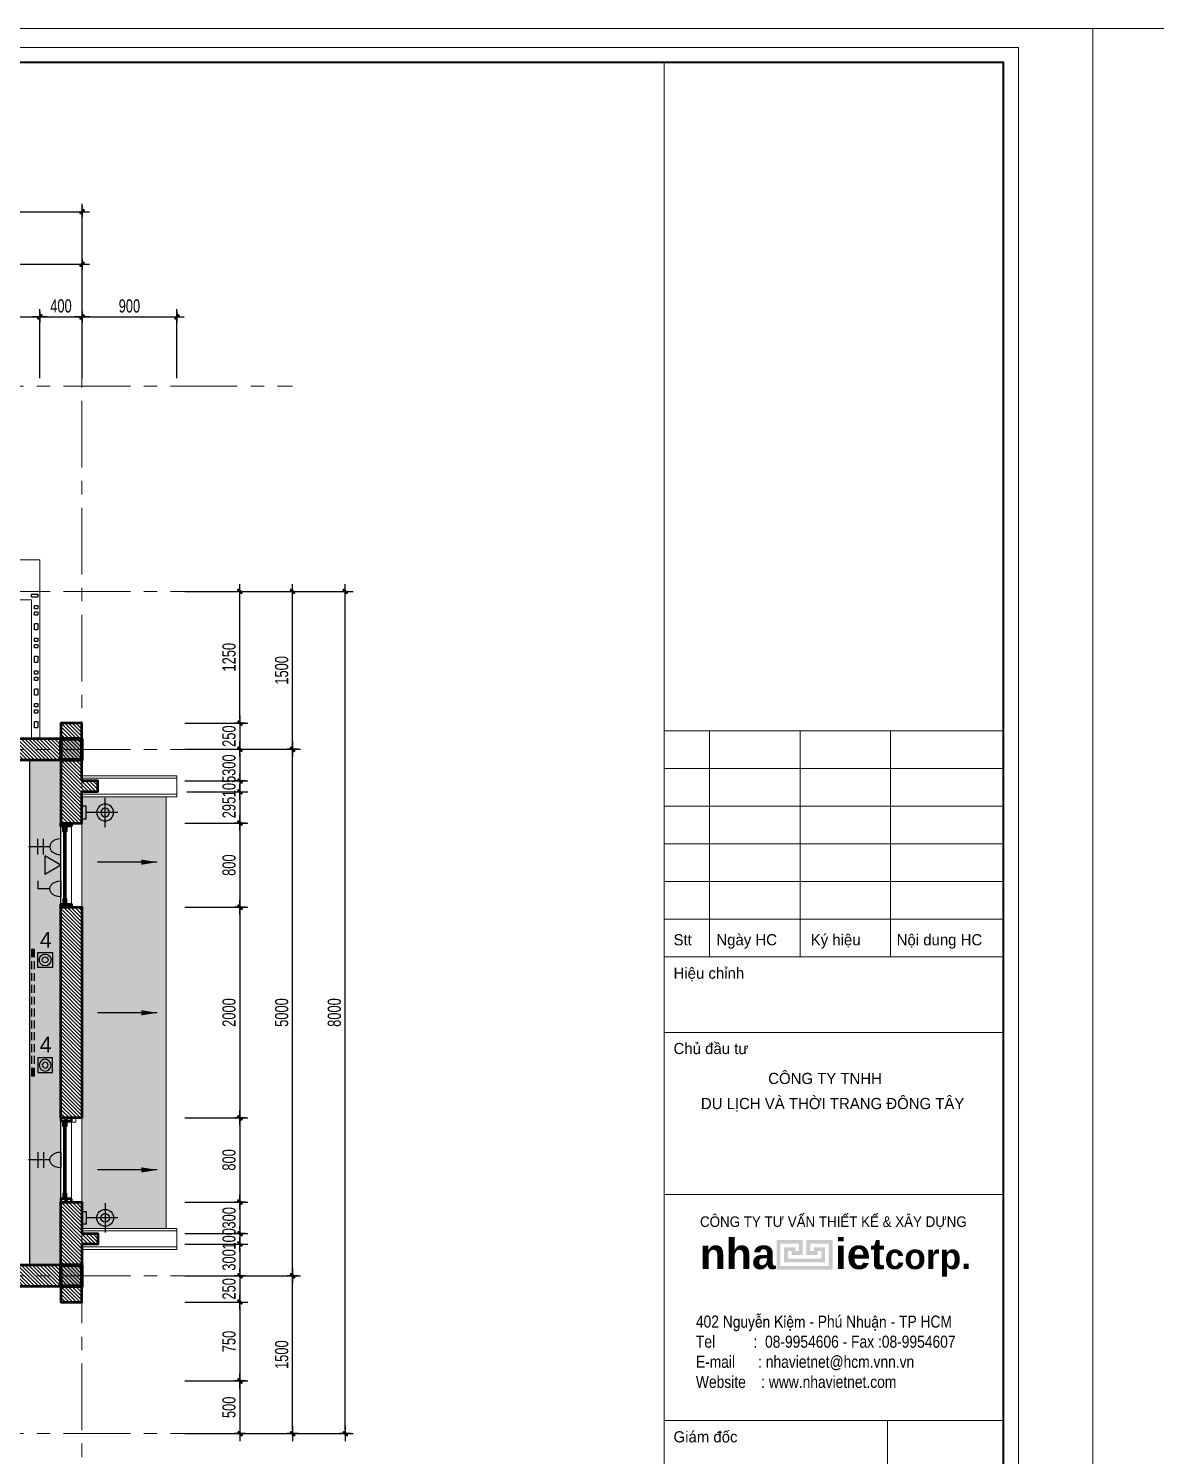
# Model space of a CAD drawing. Header units: inches. Extents: x 88947 to 296847, y 35049 to 161062.
# Drawn here: x 108540 to 119241, y 63500 to 77053 of the extents above; entities that cross this region are included whole.
import ezdxf
from ezdxf.enums import TextEntityAlignment as Align

# ---------------------------------------------------------------- set-up
doc = ezdxf.new("R2010")
doc.units = ezdxf.units.IN
doc.header["$MEASUREMENT"] = 0
doc.header["$PDMODE"] = 1
for name, pattern in [('ACAD_ISO03W100', [30, 12, -18]), ('CENTER', [50.8, 31.75, -6.35, 6.35, -6.35]), ('DASHED2', [9.525, 6.35, -3.175]), ('HIDDEN', [0.375, 0.25, -0.125])]:
    doc.linetypes.add(name, pattern=pattern)
for name, color, linetype in [('$AUDIT_BAD_LAYER1', 7, 'Continuous'), ('E-socket', 1, 'Continuous'), ('text', 2, 'Continuous')]:
    doc.layers.add(name, color=color, linetype=linetype)
for name, color, linetype, lineweight in [('0.4', 1, 'Continuous', 30), ('A-Dims', 145, 'Continuous', 25), ('A-Text', 30, 'Continuous', 9), ('A-Wall', 2, 'Continuous', 35), ('CUA', 42, 'Continuous', 20), ('DIM', 7, 'Continuous', 25), ('DO', 4, 'Continuous', 25), ('HACTH', 8, 'Continuous', 5), ('HATCH', 8, 'Continuous', 5), ('KHUNG 1', 6, 'Continuous', 70), ('KHUNG 2', 144, 'Continuous', 18), ('mb$0$CUA', 42, 'Continuous', 20), ('mb$0$HATCH', 69, 'Continuous', 15), ('mb$0$net cat', 51, 'Continuous', 50), ('mb$0$net manh', 251, 'Continuous', 5), ('Net thay', 3, 'Continuous', 25), ('NETMANH', 192, 'Continuous', 18), ('netthay', 254, 'Continuous', 25), ('THAY', 3, 'Continuous', 18), ('TRUC', 252, 'ACAD_ISO03W100', 13), ('TUONG', 4, 'Continuous', 50)]:
    doc.layers.add(name, color=color, linetype=linetype, lineweight=lineweight)
doc.styles.add('FRANKO', font='VFRANKO.TTF')
doc.styles.add('KHUNGTEN', font='VHELVEB.TTF')
doc.styles.add('VNI-HELVE-CONDENSE', font='VNARIAL.TTF', dxfattribs={"width": 0.7})
doc.dimstyles.new('TAS-100', dxfattribs={"dimscale": 50, "dimtxt": 2.5, "dimasz": 0.7, "dimexe": 1.5, "dimexo": 1.5, "dimgap": 0.8, "dimtad": 1, "dimdec": 0, "dimzin": 3, "dimdsep": 46, "dimtxsty": 'VNI-HELVE-CONDENSE', "dimblk": 'TICK', "dimcen": 2.5, "dimclrt": 71, "dimazin": 2, "dimtfac": 0.75, "dimtdec": 0, "dimtix": 1, "dimtmove": 2, "dimatfit": 2, "dimldrblk": 'TICK123', "dimfxl": 1.5, "dimtolj": 1, "dimtzin": 0, "dimarcsym": 0})
doc.dimstyles.new('TL 100', dxfattribs={"dimscale": 100, "dimtxt": 1.25, "dimasz": 0.5, "dimexe": 1, "dimexo": 1, "dimgap": 0.5, "dimtad": 1, "dimdec": 0, "dimzin": 3, "dimdsep": 46, "dimtxsty": 'VNI-HELVE-CONDENSE', "dimblk": 'DOT', "dimcen": 2, "dimclrt": 7, "dimazin": 2, "dimtfac": 0.75, "dimtdec": 0, "dimtix": 1, "dimtmove": 2, "dimatfit": 2, "dimfxl": 1.5, "dimtolj": 1, "dimtzin": 0, "dimarcsym": 0})

# ---------------------------------------------------------------- blocks, each defined once
blk = doc.blocks.new('khung ten')
at = {"layer": '0.4'}
h = blk.add_hatch(color=256, dxfattribs=at)
h.paths.add_polyline_path([(303108, -206615), (302758, -206615), (302758, -207015), (303508, -207015), (303508, -206615), (303158, -206615), (303158, -206815), (303308, -206815), (303308, -206765), (303358, -206765), (303358, -206865), (302908, -206865), (302908, -206765), (302958, -206765), (302958, -206815), (303108, -206815)])
h.paths.add_polyline_path([(303058, -206665), (303058, -206765), (303008, -206765), (303008, -206715), (302858, -206715), (302858, -206915), (303408, -206915), (303408, -206715), (303258, -206715), (303258, -206765), (303208, -206765), (303208, -206665), (303458, -206665), (303458, -206965), (302808, -206965), (302808, -206665)], flags=16)
at = {"layer": 'A-Wall', "ltscale": 0.7}
blk.add_lwpolyline([(267204, -219099), (305804, -219099), (305804, -190799), (267204, -190799)], close=True, dxfattribs=at)
at = {"layer": 'KHUNG 2', "ltscale": 0.7}
for p, q in [((301249, -219099), (301249, -190799)), ((301249, -199776), (305804, -199776)), ((301856, -202813), (301856, -199776)), ((303071, -202813), (303071, -199776)), ((304286, -202813), (304286, -199776)), ((301249, -200282), (305804, -200282)), ((301249, -200789), (305804, -200789)), ((305804, -201295), (301249, -201295)), ((301249, -201801), (305804, -201801)), ((301249, -202307), (305804, -202307)), ((301249, -202813), (305804, -202813)), ((301249, -203826), (305804, -203826)), ((301249, -206004), (305804, -206004)), ((301249, -209041), (305804, -209041)), ((304246, -213090), (304246, -209041))]:
    blk.add_line(p, q, dxfattribs=at)
blk.add_lwpolyline([(267004, -219299), (306004, -219299), (306004, -190599), (267004, -190599)], close=True, dxfattribs=at)
at = {"layer": 'NETMANH', "ltscale": 0.7}
blk.add_lwpolyline([(265004, -220042), (307004, -220042), (307004, -190342), (265004, -190342)], close=True, dxfattribs=at)
at = {"layer": '$AUDIT_BAD_LAYER1', "color": 2, "linetype": 'Continuous', "style": 'KHUNGTEN', "width": 0.9}
blk.add_text('COÂNG TY TÖ VAÁN THIEÁT KEÁ & XAÂY DÖÏNG', height=142.53, dxfattribs=at).set_placement((303519, -206369), align=Align.MIDDLE_CENTER)
at = {"layer": '$AUDIT_BAD_LAYER1', "color": 2, "linetype": 'Continuous', "insert": (301673, -207630), "char_height": 161.97, "width": 6102.51, "attachment_point": 1, "style": 'KHUNGTEN'}
blk.add_mtext('{\\fVNI-Helve-Condense|b0|i0|c0|p2;402 Nguyeãn Kieäm - Phuù Nhuaän - TP HCM \\PTel          :  08-9954606 - Fax :08-9954607\\PE-mail      : nhavietnet@hcm.vnn.vn\\PWebsite    : www.nhavietnet.com}', dxfattribs=at)
at = {"layer": 'text', "linetype": 'Continuous', "style": 'FRANKO'}
for s, p in [('Stt', (301373, -202657)), ('Ngaøy HC', (301948, -202657)), ('Kyù hieäu', (303215, -202657)), ('Noäi dung HC', (304369, -202657)), ('Hieäu chænh', (301373, -203106)), ('Chuû ñaàu tö', (301373, -204118)), ('COÂNG TY TNHH ', (302644, -204520)), ('DU LÒCH VAØ THÔØI TRANG ÑOÂNG TAÂY', (301740, -204857)), ('Giaùm ñoác', (301373, -209334))]:
    blk.add_text(s, height=150, dxfattribs=at).set_placement(p)
at = {"layer": 'text', "linetype": 'Continuous', "insert": (303546, -206852), "char_height": 410.12, "width": 9417.44, "attachment_point": 5, "style": 'KHUNGTEN'}
blk.add_mtext('{\\fVNI-Helve|b1|i0|c0|p2;nha     iet\\H0.8274x;corp.}', dxfattribs=at)
blk = doc.blocks.new('TICK')
at = {"layer": 'A-Dims', "color": 1}
for p, q in [((-2, 0), (2, 0)), ((0, 1.5), (0, -1.5))]:
    blk.add_line(p, q, dxfattribs=at)
at = {"layer": 'A-Dims', "color": 1, "const_width": 0.788}
blk.add_lwpolyline([(-0.33, -0.35), (0.38, 0.38)], dxfattribs=at)
at = {"layer": 'A-Dims', "color": 1, "const_width": 0.394}
for points in [[(0.24, 0.52, -0.414214), (0.52, 0.52, -1)], [(0.52, 0.52, -0.414214), (0.52, 0.24, -1)], [(-0.47, -0.21, 0.414214), (-0.47, -0.49, 1)], [(-0.47, -0.49, 0.414214), (-0.19, -0.49, 1)]]:
    blk.add_lwpolyline(points, format="xyb", dxfattribs=at)
blk = doc.blocks.new('*D686')
at = {"layer": 'Defpoints', "color": 0}
for p in [(109948, 65207), (111048, 65207), (109948, 63707)]:
    blk.add_point(p, dxfattribs=at)
at = {"layer": 'DIM', "color": 0, "lineweight": -2}
for p, q in [((110023, 65207), (111123, 65207)), ((111048, 63742), (111048, 65172)), ((110023, 63707), (111123, 63707))]:
    blk.add_line(p, q, dxfattribs=at)
at = {"layer": 'DIM', "color": 0, "lineweight": -2, "xscale": 35, "yscale": 35, "zscale": 35}
for p, rotation in [((111048, 65207), 90), ((111048, 63707), 270)]:
    blk.add_blockref('TICK', p, dxfattribs=dict(at, rotation=rotation))
at = {"layer": 'DIM', "color": 71, "insert": (110944, 64457), "char_height": 125, "attachment_point": 5, "rotation": 90, "style": 'VNI-HELVE-CONDENSE'}
blk.add_mtext('\\A1;1500', dxfattribs=at)
blk = doc.blocks.new('TICK123')
at = {"layer": 'A-Dims', "color": 1}
blk.add_lwpolyline([(0.05, 0, 0, 0.84, 0), (-2.11, 0, 8.4, 8.4, 0)], format="xyseb", dxfattribs=at)
blk = doc.blocks.new('*D687')
at = {"layer": 'Defpoints', "color": 0}
for p in [(109948, 70207), (111048, 70207), (109948, 65207)]:
    blk.add_point(p, dxfattribs=at)
at = {"layer": 'DIM', "color": 0, "lineweight": -2}
for p, q in [((110023, 70207), (111123, 70207)), ((111048, 65242), (111048, 70172)), ((110023, 65207), (111123, 65207))]:
    blk.add_line(p, q, dxfattribs=at)
at = {"layer": 'DIM', "color": 0, "lineweight": -2, "xscale": 35, "yscale": 35, "zscale": 35}
for p, rotation in [((111048, 70207), 90), ((111048, 65207), 270)]:
    blk.add_blockref('TICK', p, dxfattribs=dict(at, rotation=rotation))
at = {"layer": 'DIM', "color": 71, "insert": (110944, 67707), "char_height": 125, "attachment_point": 5, "rotation": 90, "style": 'VNI-HELVE-CONDENSE'}
blk.add_mtext('\\A1;5000', dxfattribs=at)
blk = doc.blocks.new('*D688')
at = {"layer": 'Defpoints', "color": 0}
for p in [(109948, 71707), (111048, 71707), (109948, 70207)]:
    blk.add_point(p, dxfattribs=at)
at = {"layer": 'DIM', "color": 0, "lineweight": -2}
for p, q in [((110023, 71707), (111123, 71707)), ((111048, 70242), (111048, 71672)), ((110023, 70207), (111123, 70207))]:
    blk.add_line(p, q, dxfattribs=at)
at = {"layer": 'DIM', "color": 0, "lineweight": -2, "xscale": 35, "yscale": 35, "zscale": 35}
for p, rotation in [((111048, 71707), 90), ((111048, 70207), 270)]:
    blk.add_blockref('TICK', p, dxfattribs=dict(at, rotation=rotation))
at = {"layer": 'DIM', "color": 71, "insert": (110944, 70957), "char_height": 125, "attachment_point": 5, "rotation": 90, "style": 'VNI-HELVE-CONDENSE'}
blk.add_mtext('\\A1;1500', dxfattribs=at)
blk = doc.blocks.new('*D689')
at = {"layer": 'Defpoints', "color": 0}
for p in [(109948, 71707), (111548, 71707), (109948, 63707)]:
    blk.add_point(p, dxfattribs=at)
at = {"layer": 'DIM', "color": 0, "lineweight": -2}
for p, q in [((110023, 71707), (111623, 71707)), ((111548, 63742), (111548, 71672)), ((110023, 63707), (111623, 63707))]:
    blk.add_line(p, q, dxfattribs=at)
at = {"layer": 'DIM', "color": 0, "lineweight": -2, "xscale": 35, "yscale": 35, "zscale": 35}
for p, rotation in [((111548, 71707), 90), ((111548, 63707), 270)]:
    blk.add_blockref('TICK', p, dxfattribs=dict(at, rotation=rotation))
at = {"layer": 'DIM', "color": 71, "insert": (111444, 67707), "char_height": 125, "attachment_point": 5, "rotation": 90, "style": 'VNI-HELVE-CONDENSE'}
blk.add_mtext('\\A1;8000', dxfattribs=at)
blk = doc.blocks.new('*D690')
at = {"layer": 'Defpoints', "color": 0}
for p in [(109948, 71707), (110548, 71707), (109948, 70457)]:
    blk.add_point(p, dxfattribs=at)
at = {"layer": 'DIM', "color": 0, "lineweight": -2}
for p, q in [((110023, 71707), (110623, 71707)), ((110548, 70492), (110548, 71672)), ((110023, 70457), (110623, 70457))]:
    blk.add_line(p, q, dxfattribs=at)
at = {"layer": 'DIM', "color": 0, "lineweight": -2, "xscale": 35, "yscale": 35, "zscale": 35}
for p, rotation in [((110548, 71707), 90), ((110548, 70457), 270)]:
    blk.add_blockref('TICK', p, dxfattribs=dict(at, rotation=rotation))
at = {"layer": 'DIM', "color": 71, "insert": (110444, 71082), "char_height": 125, "attachment_point": 5, "rotation": 90, "style": 'VNI-HELVE-CONDENSE'}
blk.add_mtext('\\A1;1250', dxfattribs=at)
blk = doc.blocks.new('*D691')
at = {"layer": 'Defpoints', "color": 0}
for p in [(109948, 70457), (109948, 70207), (110548, 70207)]:
    blk.add_point(p, dxfattribs=at)
at = {"layer": 'DIM', "color": 0, "lineweight": -2}
for p, q in [((110548, 70492), (110548, 70527)), ((110023, 70457), (110623, 70457)), ((110548, 70457), (110548, 70207)), ((110023, 70207), (110623, 70207)), ((110548, 70172), (110548, 70137))]:
    blk.add_line(p, q, dxfattribs=at)
at = {"layer": 'DIM', "color": 0, "lineweight": -2, "xscale": 35, "yscale": 35, "zscale": 35}
for p, rotation in [((110548, 70457), 270), ((110548, 70207), 90)]:
    blk.add_blockref('TICK', p, dxfattribs=dict(at, rotation=rotation))
at = {"layer": 'DIM', "color": 71, "insert": (110444, 70332), "char_height": 125, "attachment_point": 5, "rotation": 90, "style": 'VNI-HELVE-CONDENSE'}
blk.add_mtext('\\A1;250', dxfattribs=at)
blk = doc.blocks.new('*D692')
at = {"layer": 'Defpoints', "color": 0}
for p in [(109948, 70207), (109948, 69907), (110548, 69907)]:
    blk.add_point(p, dxfattribs=at)
at = {"layer": 'DIM', "color": 0, "lineweight": -2}
for p, q in [((110023, 70207), (110623, 70207)), ((110548, 70172), (110548, 69942)), ((110023, 69907), (110623, 69907))]:
    blk.add_line(p, q, dxfattribs=at)
at = {"layer": 'DIM', "color": 0, "lineweight": -2, "xscale": 35, "yscale": 35, "zscale": 35}
for p, rotation in [((110548, 70207), 90), ((110548, 69907), 270)]:
    blk.add_blockref('TICK', p, dxfattribs=dict(at, rotation=rotation))
at = {"layer": 'DIM', "color": 71, "insert": (110444, 70057), "char_height": 125, "attachment_point": 5, "rotation": 90, "style": 'VNI-HELVE-CONDENSE'}
blk.add_mtext('\\A1;300', dxfattribs=at)
blk = doc.blocks.new('*D693')
at = {"layer": 'Defpoints', "color": 0}
for p in [(109948, 69907), (109969, 69802), (110548, 69802)]:
    blk.add_point(p, dxfattribs=at)
at = {"layer": 'DIM', "color": 0, "lineweight": -2}
for p, q in [((110548, 69942), (110548, 69977)), ((110023, 69907), (110623, 69907)), ((110044, 69802), (110623, 69802)), ((110548, 69907), (110548, 69802)), ((110548, 69767), (110548, 69732))]:
    blk.add_line(p, q, dxfattribs=at)
at = {"layer": 'DIM', "color": 0, "lineweight": -2, "xscale": 35, "yscale": 35, "zscale": 35}
for p, rotation in [((110548, 69907), 270), ((110548, 69802), 90)]:
    blk.add_blockref('TICK', p, dxfattribs=dict(at, rotation=rotation))
at = {"layer": 'DIM', "color": 71, "insert": (110444, 69854), "char_height": 125, "attachment_point": 5, "rotation": 90, "style": 'VNI-HELVE-CONDENSE'}
blk.add_mtext('\\A1;105', dxfattribs=at)
blk = doc.blocks.new('*D694')
at = {"layer": 'Defpoints', "color": 0}
for p in [(109969, 69802), (109948, 69507), (110548, 69507)]:
    blk.add_point(p, dxfattribs=at)
at = {"layer": 'DIM', "color": 0, "lineweight": -2}
for p, q in [((110044, 69802), (110623, 69802)), ((110548, 69767), (110548, 69542)), ((110023, 69507), (110623, 69507))]:
    blk.add_line(p, q, dxfattribs=at)
at = {"layer": 'DIM', "color": 0, "lineweight": -2, "xscale": 35, "yscale": 35, "zscale": 35}
for p, rotation in [((110548, 69802), 90), ((110548, 69507), 270)]:
    blk.add_blockref('TICK', p, dxfattribs=dict(at, rotation=rotation))
at = {"layer": 'DIM', "color": 71, "insert": (110444, 69654), "char_height": 125, "attachment_point": 5, "rotation": 90, "style": 'VNI-HELVE-CONDENSE'}
blk.add_mtext('\\A1;295', dxfattribs=at)
blk = doc.blocks.new('*D695')
at = {"layer": 'Defpoints', "color": 0}
for p in [(109948, 69507), (109948, 68707), (110548, 68707)]:
    blk.add_point(p, dxfattribs=at)
at = {"layer": 'DIM', "color": 0, "lineweight": -2}
for p, q in [((110023, 69507), (110623, 69507)), ((110548, 69472), (110548, 68742)), ((110023, 68707), (110623, 68707))]:
    blk.add_line(p, q, dxfattribs=at)
at = {"layer": 'DIM', "color": 0, "lineweight": -2, "xscale": 35, "yscale": 35, "zscale": 35}
for p, rotation in [((110548, 69507), 90), ((110548, 68707), 270)]:
    blk.add_blockref('TICK', p, dxfattribs=dict(at, rotation=rotation))
at = {"layer": 'DIM', "color": 71, "insert": (110444, 69107), "char_height": 125, "attachment_point": 5, "rotation": 90, "style": 'VNI-HELVE-CONDENSE'}
blk.add_mtext('\\A1;800', dxfattribs=at)
blk = doc.blocks.new('*D696')
at = {"layer": 'Defpoints', "color": 0}
for p in [(109948, 68707), (109948, 66707), (110548, 66707)]:
    blk.add_point(p, dxfattribs=at)
at = {"layer": 'DIM', "color": 0, "lineweight": -2}
for p, q in [((110023, 68707), (110623, 68707)), ((110548, 68672), (110548, 66742)), ((110023, 66707), (110623, 66707))]:
    blk.add_line(p, q, dxfattribs=at)
at = {"layer": 'DIM', "color": 0, "lineweight": -2, "xscale": 35, "yscale": 35, "zscale": 35}
for p, rotation in [((110548, 68707), 90), ((110548, 66707), 270)]:
    blk.add_blockref('TICK', p, dxfattribs=dict(at, rotation=rotation))
at = {"layer": 'DIM', "color": 71, "insert": (110444, 67707), "char_height": 125, "attachment_point": 5, "rotation": 90, "style": 'VNI-HELVE-CONDENSE'}
blk.add_mtext('\\A1;2000', dxfattribs=at)
blk = doc.blocks.new('*D697')
at = {"layer": 'Defpoints', "color": 0}
for p in [(109948, 66707), (109948, 65907), (110548, 65907)]:
    blk.add_point(p, dxfattribs=at)
at = {"layer": 'DIM', "color": 0, "lineweight": -2}
for p, q in [((110023, 66707), (110623, 66707)), ((110548, 66672), (110548, 65942)), ((110023, 65907), (110623, 65907))]:
    blk.add_line(p, q, dxfattribs=at)
at = {"layer": 'DIM', "color": 0, "lineweight": -2, "xscale": 35, "yscale": 35, "zscale": 35}
for p, rotation in [((110548, 66707), 90), ((110548, 65907), 270)]:
    blk.add_blockref('TICK', p, dxfattribs=dict(at, rotation=rotation))
at = {"layer": 'DIM', "color": 71, "insert": (110444, 66307), "char_height": 125, "attachment_point": 5, "rotation": 90, "style": 'VNI-HELVE-CONDENSE'}
blk.add_mtext('\\A1;800', dxfattribs=at)
blk = doc.blocks.new('*D698')
at = {"layer": 'Defpoints', "color": 0}
for p in [(109948, 65907), (109948, 65607), (110548, 65607)]:
    blk.add_point(p, dxfattribs=at)
at = {"layer": 'DIM', "color": 0, "lineweight": -2}
for p, q in [((110023, 65907), (110623, 65907)), ((110548, 65872), (110548, 65642)), ((110023, 65607), (110623, 65607))]:
    blk.add_line(p, q, dxfattribs=at)
at = {"layer": 'DIM', "color": 0, "lineweight": -2, "xscale": 35, "yscale": 35, "zscale": 35}
for p, rotation in [((110548, 65907), 90), ((110548, 65607), 270)]:
    blk.add_blockref('TICK', p, dxfattribs=dict(at, rotation=rotation))
at = {"layer": 'DIM', "color": 71, "insert": (110444, 65757), "char_height": 125, "attachment_point": 5, "rotation": 90, "style": 'VNI-HELVE-CONDENSE'}
blk.add_mtext('\\A1;300', dxfattribs=at)
blk = doc.blocks.new('*D699')
at = {"layer": 'Defpoints', "color": 0}
for p in [(109948, 65607), (109948, 65507), (110548, 65507)]:
    blk.add_point(p, dxfattribs=at)
at = {"layer": 'DIM', "color": 0, "lineweight": -2}
for p, q in [((110023, 65607), (110623, 65607)), ((110548, 65642), (110548, 65677)), ((110548, 65607), (110548, 65507)), ((110023, 65507), (110623, 65507)), ((110548, 65472), (110548, 65437))]:
    blk.add_line(p, q, dxfattribs=at)
at = {"layer": 'DIM', "color": 0, "lineweight": -2, "xscale": 35, "yscale": 35, "zscale": 35}
for p, rotation in [((110548, 65607), 270), ((110548, 65507), 90)]:
    blk.add_blockref('TICK', p, dxfattribs=dict(at, rotation=rotation))
at = {"layer": 'DIM', "color": 71, "insert": (110444, 65557), "char_height": 125, "attachment_point": 5, "rotation": 90, "style": 'VNI-HELVE-CONDENSE'}
blk.add_mtext('\\A1;100', dxfattribs=at)
blk = doc.blocks.new('*D700')
at = {"layer": 'Defpoints', "color": 0}
for p in [(109948, 65507), (109948, 65207), (110548, 65207)]:
    blk.add_point(p, dxfattribs=at)
at = {"layer": 'DIM', "color": 0, "lineweight": -2}
for p, q in [((110023, 65507), (110623, 65507)), ((110548, 65472), (110548, 65242)), ((110023, 65207), (110623, 65207))]:
    blk.add_line(p, q, dxfattribs=at)
at = {"layer": 'DIM', "color": 0, "lineweight": -2, "xscale": 35, "yscale": 35, "zscale": 35}
for p, rotation in [((110548, 65507), 90), ((110548, 65207), 270)]:
    blk.add_blockref('TICK', p, dxfattribs=dict(at, rotation=rotation))
at = {"layer": 'DIM', "color": 71, "insert": (110444, 65357), "char_height": 125, "attachment_point": 5, "rotation": 90, "style": 'VNI-HELVE-CONDENSE'}
blk.add_mtext('\\A1;300', dxfattribs=at)
blk = doc.blocks.new('*D701')
at = {"layer": 'Defpoints', "color": 0}
for p in [(109948, 65207), (109948, 64957), (110548, 64957)]:
    blk.add_point(p, dxfattribs=at)
at = {"layer": 'DIM', "color": 0, "lineweight": -2}
for p, q in [((110023, 65207), (110623, 65207)), ((110548, 65242), (110548, 65277)), ((110548, 65207), (110548, 64957)), ((110023, 64957), (110623, 64957)), ((110548, 64922), (110548, 64887))]:
    blk.add_line(p, q, dxfattribs=at)
at = {"layer": 'DIM', "color": 0, "lineweight": -2, "xscale": 35, "yscale": 35, "zscale": 35}
for p, rotation in [((110548, 65207), 270), ((110548, 64957), 90)]:
    blk.add_blockref('TICK', p, dxfattribs=dict(at, rotation=rotation))
at = {"layer": 'DIM', "color": 71, "insert": (110444, 65082), "char_height": 125, "attachment_point": 5, "rotation": 90, "style": 'VNI-HELVE-CONDENSE'}
blk.add_mtext('\\A1;250', dxfattribs=at)
blk = doc.blocks.new('*D702')
at = {"layer": 'Defpoints', "color": 0}
for p in [(109948, 64207), (109948, 63707), (110548, 63707)]:
    blk.add_point(p, dxfattribs=at)
at = {"layer": 'DIM', "color": 0, "lineweight": -2}
for p, q in [((110023, 64207), (110623, 64207)), ((110548, 64172), (110548, 63742)), ((110023, 63707), (110623, 63707))]:
    blk.add_line(p, q, dxfattribs=at)
at = {"layer": 'DIM', "color": 0, "lineweight": -2, "xscale": 35, "yscale": 35, "zscale": 35}
for p, rotation in [((110548, 64207), 90), ((110548, 63707), 270)]:
    blk.add_blockref('TICK', p, dxfattribs=dict(at, rotation=rotation))
at = {"layer": 'DIM', "color": 71, "insert": (110444, 63957), "char_height": 125, "attachment_point": 5, "rotation": 90, "style": 'VNI-HELVE-CONDENSE'}
blk.add_mtext('\\A1;500', dxfattribs=at)
blk = doc.blocks.new('*D707')
at = {"layer": 'Defpoints', "color": 0}
for p in [(108648, 74314), (105548, 73657), (108648, 73657)]:
    blk.add_point(p, dxfattribs=at)
at = {"layer": 'DIM', "color": 0, "lineweight": -2}
for p, q in [((105548, 73732), (105548, 74389)), ((105583, 74314), (108613, 74314)), ((108648, 73732), (108648, 74389))]:
    blk.add_line(p, q, dxfattribs=at)
at = {"layer": 'DIM', "color": 0, "lineweight": -2, "xscale": 35, "yscale": 35, "zscale": 35, "rotation": 180}
blk.add_blockref('TICK', (105548, 74314), dxfattribs=at)
at = {"layer": 'DIM', "color": 0, "lineweight": -2, "xscale": 35, "yscale": 35, "zscale": 35}
blk.add_blockref('TICK', (108648, 74314), dxfattribs=at)
at = {"layer": 'DIM', "color": 71, "insert": (107098, 74418), "char_height": 125, "attachment_point": 5, "style": 'VNI-HELVE-CONDENSE'}
blk.add_mtext('\\A1;3100', dxfattribs=at)
blk = doc.blocks.new('*D708')
at = {"layer": 'Defpoints', "color": 0}
for p in [(109048, 74314), (108648, 73657), (109048, 73657)]:
    blk.add_point(p, dxfattribs=at)
at = {"layer": 'DIM', "color": 0, "lineweight": -2}
for p, q in [((108648, 73732), (108648, 74389)), ((108683, 74314), (109013, 74314)), ((109048, 73732), (109048, 74389))]:
    blk.add_line(p, q, dxfattribs=at)
at = {"layer": 'DIM', "color": 0, "lineweight": -2, "xscale": 35, "yscale": 35, "zscale": 35, "rotation": 180}
blk.add_blockref('TICK', (108648, 74314), dxfattribs=at)
at = {"layer": 'DIM', "color": 0, "lineweight": -2, "xscale": 35, "yscale": 35, "zscale": 35}
blk.add_blockref('TICK', (109048, 74314), dxfattribs=at)
at = {"layer": 'DIM', "color": 71, "insert": (108848, 74418), "char_height": 125, "attachment_point": 5, "style": 'VNI-HELVE-CONDENSE'}
blk.add_mtext('\\A1;400', dxfattribs=at)
blk = doc.blocks.new('*D709')
at = {"layer": 'Defpoints', "color": 0}
for p in [(109948, 74314), (109048, 73657), (109948, 73657)]:
    blk.add_point(p, dxfattribs=at)
at = {"layer": 'DIM', "color": 0, "lineweight": -2}
for p, q in [((109048, 73732), (109048, 74389)), ((109083, 74314), (109913, 74314)), ((109948, 73732), (109948, 74389))]:
    blk.add_line(p, q, dxfattribs=at)
at = {"layer": 'DIM', "color": 0, "lineweight": -2, "xscale": 35, "yscale": 35, "zscale": 35, "rotation": 180}
blk.add_blockref('TICK', (109048, 74314), dxfattribs=at)
at = {"layer": 'DIM', "color": 0, "lineweight": -2, "xscale": 35, "yscale": 35, "zscale": 35}
blk.add_blockref('TICK', (109948, 74314), dxfattribs=at)
at = {"layer": 'DIM', "color": 71, "insert": (109498, 74418), "char_height": 125, "attachment_point": 5, "style": 'VNI-HELVE-CONDENSE'}
blk.add_mtext('\\A1;900', dxfattribs=at)
blk = doc.blocks.new('*D710')
at = {"layer": 'Defpoints', "color": 0}
for p in [(109048, 74814), (105548, 73657), (109048, 73657)]:
    blk.add_point(p, dxfattribs=at)
at = {"layer": 'DIM', "color": 0, "lineweight": -2}
for p, q in [((105548, 73732), (105548, 74889)), ((109048, 73732), (109048, 74889)), ((105583, 74814), (109013, 74814))]:
    blk.add_line(p, q, dxfattribs=at)
at = {"layer": 'DIM', "color": 0, "lineweight": -2, "xscale": 35, "yscale": 35, "zscale": 35, "rotation": 180}
blk.add_blockref('TICK', (105548, 74814), dxfattribs=at)
at = {"layer": 'DIM', "color": 0, "lineweight": -2, "xscale": 35, "yscale": 35, "zscale": 35}
blk.add_blockref('TICK', (109048, 74814), dxfattribs=at)
at = {"layer": 'DIM', "color": 71, "insert": (107298, 74918), "char_height": 125, "attachment_point": 5, "style": 'VNI-HELVE-CONDENSE'}
blk.add_mtext('\\A1;3500', dxfattribs=at)
blk = doc.blocks.new('*D715')
at = {"layer": 'Defpoints', "color": 0}
for p in [(109048, 75314), (96648, 73657), (109048, 73657)]:
    blk.add_point(p, dxfattribs=at)
at = {"layer": 'DIM', "color": 0, "lineweight": -2}
for p, q in [((96648, 73732), (96648, 75389)), ((109048, 73732), (109048, 75389)), ((96683, 75314), (109013, 75314))]:
    blk.add_line(p, q, dxfattribs=at)
at = {"layer": 'DIM', "color": 0, "lineweight": -2, "xscale": 35, "yscale": 35, "zscale": 35, "rotation": 180}
blk.add_blockref('TICK', (96648, 75314), dxfattribs=at)
at = {"layer": 'DIM', "color": 0, "lineweight": -2, "xscale": 35, "yscale": 35, "zscale": 35}
blk.add_blockref('TICK', (109048, 75314), dxfattribs=at)
at = {"layer": 'DIM', "color": 71, "insert": (102848, 75418), "char_height": 125, "attachment_point": 5, "style": 'VNI-HELVE-CONDENSE'}
blk.add_mtext('\\A1;12400', dxfattribs=at)
blk = doc.blocks.new('_Dot')
at = {"layer": 'netthay', "color": 0, "lineweight": -2}
blk.add_line((-0.5, 0), (-1, 0), dxfattribs=at)
at = {"layer": 'netthay', "color": 0, "const_width": 0.5}
blk.add_lwpolyline([(-0.25, 0, 1), (0.25, 0, 1)], format="xyb", close=True, dxfattribs=at)
blk = doc.blocks.new('*D721')
at = {"layer": 'Defpoints', "color": 0}
for p in [(109948, 64957), (109948, 64207), (110548, 64207)]:
    blk.add_point(p, dxfattribs=at)
at = {"layer": 'DIM', "color": 0, "lineweight": -2}
for p, q in [((110023, 64957), (110623, 64957)), ((110548, 64922), (110548, 64242)), ((110023, 64207), (110623, 64207))]:
    blk.add_line(p, q, dxfattribs=at)
at = {"layer": 'DIM', "color": 0, "lineweight": -2, "xscale": 35, "yscale": 35, "zscale": 35}
for p, rotation in [((110548, 64957), 90), ((110548, 64207), 270)]:
    blk.add_blockref('TICK', p, dxfattribs=dict(at, rotation=rotation))
at = {"layer": 'DIM', "color": 71, "insert": (110444, 64582), "char_height": 125, "attachment_point": 5, "rotation": 90, "style": 'VNI-HELVE-CONDENSE'}
blk.add_mtext('\\A1;750', dxfattribs=at)
blk = doc.blocks.new('A$C1B5E3228')
at = {"layer": 'mb$0$HATCH'}
h = blk.add_hatch(dxfattribs=at)
h.set_pattern_fill('ANSI32', color=256, angle=-90, style=0)
h.set_pattern_definition([(135, (-32.5, -670), (-6.73519, -6.73519), []), (135, (-32.5, -665.51), (-6.73519, -6.73519), [])])
h.paths.add_polyline_path([(-42, -720), (-42, -80), (-32, -80), (-32, -720)])
at = {"layer": 'CUA'}
for points in [[(-100, 0), (-100, -800)], [(0, 0), (0, -800)], [(0, 0), (0, -800)]]:
    blk.add_lwpolyline(points, dxfattribs=at)
at = {"layer": 'HATCH', "linetype": 'DASHED2', "ltscale": 2}
blk.add_lwpolyline([(-32, -752), (-50, -770)], dxfattribs=at)
at = {"layer": 'mb$0$CUA'}
for points in [[(-25, -30), (-50, -30), (-50, -720), (-25, -720)], [(-42, -720), (-42, -80), (-32, -80), (-32, -720)]]:
    blk.add_lwpolyline(points, close=True, dxfattribs=at)
at = {"layer": 'mb$0$net cat'}
for points in [[(-100, -30), (0, -30), (0, 0), (-100, 0)], [(-25, -30), (-50, -30), (-50, -80), (-25, -80)], [(-100, -800), (0, -800), (0, -770), (-100, -770)], [(-25, -770), (-50, -770), (-50, -720), (-25, -720)]]:
    blk.add_lwpolyline(points, close=True, dxfattribs=at)
at = {"layer": 'mb$0$net manh'}
for points in [[(-100, -30), (0, 0)], [(-100, 0), (0, -30)], [(-50, -30), (-25, -80)], [(-25, -30), (-50, -80)], [(-100, -800), (0, -770)], [(-100, -770), (0, -800)], [(-50, -770), (-25, -720)], [(-25, -770), (-50, -720)]]:
    blk.add_lwpolyline(points, dxfattribs=at)
blk = doc.blocks.new('12')
at = {"linetype": 'HIDDEN', "ltscale": 300}
blk.add_lwpolyline([(-600, 20), (600, 20), (600, 50), (-600, 50)], close=True, dxfattribs=at)
for points in [[(-600, 20), (-600, 50), (-525, 20), (-525, 50)], [(600, 20), (600, 50), (525, 20), (525, 50)]]:
    blk.add_solid(points)
blk = doc.blocks.new('CP1')
blk.add_lwpolyline([(-87, 86), (89, 86), (89, -89), (-87, -89)], close=True)
for radius in [70, 35]:
    blk.add_circle((0, 0), radius)
blk = doc.blocks.new('D')
at = {"linetype": 'Continuous', "ltscale": 2}
blk.add_hatch(color=256, dxfattribs=at).paths.add_polyline_path([(0, 0), (308, -178), (308, 178)])
for p, q in [((0, 0), (308, 178)), ((0, 0), (308, -178)), ((308, -178), (308, 178))]:
    blk.add_line(p, q, dxfattribs=at)
blk = doc.blocks.new('S-2')
at = {"layer": 'E-socket', "linetype": 'Continuous', "ltscale": 50}
for p, q in [((0, 107), (0, 307)), ((-75, 219), (75, 219)), ((-75, 167), (75, 167)), ((-75, 0), (75, 0))]:
    blk.add_line(p, q, dxfattribs=at)
blk.add_ellipse((0, 0), major_axis=(0, 107), ratio=0.7, start_param=4.712389, end_param=7.853982, dxfattribs=at)
blk = doc.blocks.new('CONGTAC')
at = {"layer": 'E-socket', "linetype": 'Continuous', "ltscale": 50}
for p, q in [((-322781, 76005), (-322931, 76005)), ((-322856, 75898), (-322856, 75786)), ((-322781, 75786), (-322856, 75786))]:
    blk.add_line(p, q, dxfattribs=at)
blk.add_ellipse((-322856, 76005), major_axis=(0, -107), ratio=0.7, start_param=4.712389, end_param=7.853982, dxfattribs=at)
blk = doc.blocks.new('DNT')
for points in [[(0, 425), (0, 50)], [(-175, 275), (175, 275)]]:
    blk.add_lwpolyline(points)
blk.add_lwpolyline([(-75, 50), (75, 50), (75, 0), (-75, 0)], close=True)
for radius in [100, 50]:
    blk.add_circle((0, 275), radius)

msp = doc.modelspace()

# ---------------------------------------------------------------- hatches: boundary and pattern name
at = {"layer": 'HACTH'}
h = msp.add_hatch(dxfattribs=at)
h.set_pattern_fill('DOTS', color=256, scale=500, style=0)
h.set_pattern_definition([(180, (108847.74, 66706.807), (-15.625, 31.25), [0, -31.25])])
h.paths.add_polyline_path([(108847.7, 65506.8), (108847.7, 65506.8), (108847.7, 70106.8), (108547.7, 70106.8), (108547.7, 65506.8), (108547.7, 65306.8), (108847.7, 65306.8)])
h = msp.add_hatch(dxfattribs=at)
h.set_pattern_fill('TILE_02', color=256, scale=100, angle=90, style=0, pattern_type=2)
h.set_pattern_definition([(90, (22857.75, 48618.47), (-100, 200), [25, -175]), (90, (22845.25, 48618.47), (-100, 200), [25, -75]), (90, (22832.75, 48718.47), (-100, 200), [25, -175]), (90, (22895.25, 48568.47), (-100, 200), [12.5, -100, 12.5, -75]), (135, (22870.25, 48580.97), (-100.00003, 6e-15), [17.6777, -265.165]), (135, (22832.75, 48568.47), (-100.00003, 6e-15), [12.63, -270.2127]), (135, (22820.25, 48568.47), (-100.00003, 6e-15), [15.15, -267.6927]), (225, (22820.25, 48693.47), (-100.00003, 6e-15), [15.15, -267.6927]), (225, (22832.75, 48693.47), (-100.00003, 6e-15), [12.63, -270.2127]), (225, (22870.25, 48680.97), (-100.00003, 6e-15), [17.6777, -265.165]), (116.56505, (22870.25, 48593.47), (-100, 4.5e-05), [27.9509, -195.6559]), (116.56505, (22857.75, 48593.47), (-100, 4.5e-05), [27.9509, -195.6559]), (116.56505, (22845.25, 48543.47), (-100, 4.5e-05), [27.9509, -195.6559]), (116.56505, (22832.75, 48543.47), (-100, 4.5e-05), [27.9509, -195.6559]), (153.43495, (22895.25, 48568.47), (-100, -4.5e-05), [27.9509, -419.2627]), (153.43495, (22895.25, 48580.97), (-100, -4.5e-05), [27.9509, -419.2627]), (206.56505, (22895.25, 48680.97), (-100, 4.5e-05), [27.9509, -419.2627]), (206.56505, (22895.25, 48693.47), (-100, 4.5e-05), [27.9509, -419.2627]), (243.43495, (22870.25, 48668.47), (-100, -4.5e-05), [27.9509, -195.6559]), (243.43495, (22857.75, 48668.47), (-100, -4.5e-05), [27.9509, -195.6559]), (243.43495, (22845.25, 48718.47), (-100, -4.5e-05), [27.9509, -195.6559]), (243.43495, (22832.75, 48718.47), (-100, -4.5e-05), [27.9509, -195.6559]), (172.874984, (22895.249, 48568.469), (-100.0000155, -2.54e-05), [100.7782, -1511.6733]), (187.125016, (22895.249, 48693.469), (-100.0000155, 2.54e-05), [100.7782, -1511.6733])])
h.paths.add_polyline_path([(109847.7, 69756.8), (109047.7, 69756.8), (109047.7, 65656.8), (109847.7, 65656.8)])
at = {"layer": 'HATCH'}
h = msp.add_hatch(dxfattribs=at)
h.set_pattern_fill('ANSI31', color=256, scale=200, style=0)
h.set_pattern_definition([(135, (109197.74, 69506.807), (17.67767, 17.67767), [])])
h.paths.add_polyline_path([(109047.7, 69906.8), (109047.7, 70456.8), (108847.7, 70456.8), (108847.7, 70306.8), (108247.7, 70306.8), (108247.7, 70106.8), (108847.7, 70106.8), (108847.7, 69506.8), (109047.7, 69506.8), (109047.7, 69806.8), (109197.7, 69806.8), (109197.7, 69906.8)])
h = msp.add_hatch(dxfattribs=at)
h.set_pattern_fill('ANSI31', color=256, scale=200, style=0)
h.set_pattern_definition([(135, (109047.74, 68106.807), (17.67767, 17.67767), [])])
h.paths.add_polyline_path([(109047.7, 66956.8), (109047.7, 66706.8), (108847.7, 66706.8), (108847.7, 68706.8), (109047.7, 68706.8), (109047.7, 67156.8)])
h = msp.add_hatch(dxfattribs=at)
h.set_pattern_fill('ANSI31', color=256, scale=200, style=0)
h.set_pattern_definition([(135, (109047.74, 66556.807), (17.67767, 17.67767), [])])
h.paths.add_polyline_path([(109047.7, 65506.8), (109047.7, 65306.8), (108847.7, 65306.8), (108847.7, 65906.8), (109047.7, 65906.8), (109047.7, 65606.8), (109197.7, 65606.8), (109197.7, 65506.8)])
h = msp.add_hatch(dxfattribs=at)
h.set_pattern_fill('ANSI31', color=256, scale=200, style=0)
h.set_pattern_definition([(135, (109022.74, 65106.807), (17.67767, 17.67767), [])])
h.paths.add_polyline_path([(108847.7, 65306.8), (107997.7, 65306.8), (107997.7, 65106.8), (108297.7, 65106.8), (108297.7, 64956.8), (108397.7, 64956.8), (108397.7, 65106.8), (108847.7, 65106.8), (108847.7, 64956.8), (109047.7, 64956.8), (109047.7, 65306.8)])

# ---------------------------------------------------------------- linework, layer by layer
at = {"layer": 'CUA'}
msp.add_lwpolyline([(108907.7, 66706.8), (108987.7, 66706.8), (108987.7, 66666.8), (108907.7, 66666.8)], close=True, dxfattribs=at)
at = {"layer": 'KHUNG 1'}
for points in [[(109047.7, 70306.8), (108847.7, 70306.8), (108847.7, 70106.8), (109047.7, 70106.8)], [(109047.7, 65306.8), (108847.7, 65306.8), (108847.7, 65106.8), (109047.7, 65106.8)]]:
    msp.add_lwpolyline(points, close=True, dxfattribs=at)
for points in [[(109047.7, 70106.8), (108847.7, 70106.8), (109047.7, 70306.8), (108847.7, 70306.8)], [(109047.7, 65106.8), (108847.7, 65106.8), (109047.7, 65306.8), (108847.7, 65306.8)]]:
    msp.add_solid(points, dxfattribs=at)
at = {"layer": 'Net thay'}
msp.add_lwpolyline([(108847.7, 65506.8), (108847.7, 65506.8), (108847.7, 70106.8), (108547.7, 70106.8), (108547.7, 65506.8), (108547.7, 65506.8), (108547.7, 65306.8), (108847.7, 65306.8), (108847.7, 65506.8), (108847.7, 65506.8)], dxfattribs=at)
at = {"layer": 'netthay', "linetype": 'HIDDEN', "ltscale": 20}
for points in [[(108627.7, 71651.8), (108567.7, 71651.8), (108567.7, 71681.8), (108627.7, 71681.8)], [(108627.7, 71571.8), (108627.7, 71541.8), (108597.7, 71541.8), (108597.7, 71571.8)], [(108627.7, 71511.8), (108627.7, 71481.8), (108597.7, 71481.8), (108597.7, 71511.8)], [(108627.7, 71401.8), (108627.7, 71341.8), (108597.7, 71341.8), (108597.7, 71401.8)], [(108627.7, 71261.8), (108627.7, 71231.8), (108597.7, 71231.8), (108597.7, 71261.8)], [(108627.7, 71201.8), (108627.7, 71171.8), (108597.7, 71171.8), (108597.7, 71201.8)], [(108627.7, 71091.8), (108627.7, 71031.8), (108597.7, 71031.8), (108597.7, 71091.8)], [(108627.7, 70951.8), (108627.7, 70921.8), (108597.7, 70921.8), (108597.7, 70951.8)], [(108627.7, 70891.8), (108627.7, 70861.8), (108597.7, 70861.8), (108597.7, 70891.8)], [(108627.7, 70781.8), (108627.7, 70721.8), (108597.7, 70721.8), (108597.7, 70781.8)], [(108627.7, 70641.8), (108627.7, 70611.8), (108597.7, 70611.8), (108597.7, 70641.8)], [(108627.7, 70581.8), (108627.7, 70551.8), (108597.7, 70551.8), (108597.7, 70581.8)], [(108627.7, 70471.8), (108627.7, 70411.8), (108597.7, 70411.8), (108597.7, 70471.8)]]:
    msp.add_lwpolyline(points, close=True, dxfattribs=at)
at = {"layer": 'THAY'}
for points in [[(108647.7, 71706.8), (108647.7, 72006.8), (105447.7, 72006.8), (105447.7, 71706.8)], [(105447.7, 70306.8), (105447.7, 71706.8), (108647.7, 71706.8), (108647.7, 70306.8)], [(105527.7, 70306.8), (105527.7, 71626.8), (108567.7, 71626.8), (108567.7, 70306.8)], [(109047.7, 69956.8), (109947.7, 69956.8), (109947.7, 69756.8), (109047.7, 69756.8)], [(109047.7, 69931.8), (109947.7, 69931.8)], [(109047.7, 69781.8), (109947.7, 69781.8)], [(109847.7, 65656.8), (109847.7, 69756.8)], [(109047.7, 65456.8), (109947.7, 65456.8), (109947.7, 65656.8), (109047.7, 65656.8)], [(109047.7, 65631.8), (109947.7, 65631.8)], [(109047.7, 65481.8), (109947.7, 65481.8)]]:
    msp.add_lwpolyline(points, dxfattribs=at)
for points in [[(108847.7, 68706.8), (109047.7, 68706.8), (109047.7, 69506.8), (108847.7, 69506.8)], [(108847.7, 66706.8), (109047.7, 66706.8), (109047.7, 65906.8), (108847.7, 65906.8)]]:
    msp.add_lwpolyline(points, close=True, dxfattribs=at)
at = {"layer": 'TRUC', "linetype": 'CENTER', "ltscale": 20}
for points in [[(109047.7, 61706.8), (109047.7, 74206.8)], [(94647.7, 73656.8), (111047.7, 73656.8)], [(94647.7, 71706.8), (111047.7, 71706.8)], [(94647.7, 70206.8), (111047.7, 70206.8)], [(94647.7, 65206.8), (111047.7, 65206.8)], [(94647.7, 63706.8), (111047.7, 63706.8)]]:
    msp.add_lwpolyline(points, dxfattribs=at)
at = {"layer": 'TUONG'}
for points in [[(109047.7, 69906.8), (109047.7, 70456.8), (108847.7, 70456.8), (108847.7, 70306.8), (108247.7, 70306.8), (108247.7, 70106.8), (108847.7, 70106.8), (108847.7, 69506.8), (109047.7, 69506.8), (109047.7, 69806.8), (109197.7, 69806.8), (109197.7, 69906.8), (109047.7, 69906.8)], [(109047.7, 66956.8), (109047.7, 66706.8), (108847.7, 66706.8), (108847.7, 68706.8), (109047.7, 68706.8), (109047.7, 67156.8), (109047.7, 67156.8), (109047.7, 66956.8), (109047.7, 66956.8)], [(109047.7, 65506.8), (109047.7, 65306.8), (108847.7, 65306.8), (108847.7, 65906.8), (109047.7, 65906.8), (109047.7, 65606.8), (109197.7, 65606.8), (109197.7, 65506.8), (109047.7, 65506.8)], [(108847.7, 65306.8), (107997.7, 65306.8), (107997.7, 65106.8), (108297.7, 65106.8), (108297.7, 64956.8), (108397.7, 64956.8), (108397.7, 65106.8), (108847.7, 65106.8), (108847.7, 64956.8), (109047.7, 64956.8), (109047.7, 65306.8), (109047.7, 65306.8), (109047.7, 65306.8), (108847.7, 65306.8), (108847.7, 65306.8)]]:
    msp.add_lwpolyline(points, dxfattribs=at)

# ---------------------------------------------------------------- block references
at = {"layer": 'A-Text', "xscale": 0.7071428571362048, "yscale": 0.7071428573544836, "zscale": 0.7071428573664265}
for p in [(-98448.5, 211652.7), (-68748.5, 211652.7)]:
    msp.add_blockref('khung ten', p, dxfattribs=at)
at = {"layer": 'DIM', "xscale": -1, "rotation": 270}
msp.add_blockref('CONGTAC', (32842.7, 391737.4), dxfattribs=at)
at = {"layer": 'DO'}
for name, p, xscale, yscale, zscale, rotation in [('DNT', (109047.7, 69606.8), -0.8000000007450581, 0.8000000000465661, 0.8, 270), ('D', (108847.7, 69106.8), 0.5003126955125481, 0.5003126955125481, 0.5003126954346466, 180), ('DNT', (109047.7, 65756.8), 0.8000000007450581, 0.8000000000465661, 0.8, 270)]:
    msp.add_blockref(name, p, dxfattribs=dict(at, xscale=xscale, yscale=yscale, zscale=zscale, rotation=rotation))
at = {"layer": 'DO', "rotation": 270}
msp.add_blockref('12', (108547.7, 67706.8), dxfattribs=at)
at = {"layer": 'DO', "ltscale": 5, "xscale": 0.8000000007450581, "yscale": 0.8000000000465661, "zscale": 0.8}
msp.add_blockref('CP1', (108697.7, 68206.8), dxfattribs=at)
at = {"layer": 'DO', "ltscale": 5, "xscale": -0.8000000007450581, "yscale": 0.8000000000465661, "zscale": 0.8, "rotation": 180}
msp.add_blockref('CP1', (108697.7, 67206.8), dxfattribs=at)
at = {"layer": 'E-socket', "rotation": 90}
msp.add_blockref('S-2', (108847.7, 69281.8), dxfattribs=at)
at = {"layer": 'E-socket', "xscale": -1, "rotation": 90}
msp.add_blockref('S-2', (108847.7, 66306.8), dxfattribs=at)
at = {"layer": 'HACTH', "xscale": -1}
msp.add_blockref('A$C1B5E3228', (108847.7, 69506.8), dxfattribs=at)
at = {"layer": 'HACTH', "rotation": 180}
msp.add_blockref('A$C1B5E3228', (108847.7, 65906.8), dxfattribs=at)

# ---------------------------------------------------------------- texts
at = {"layer": 'A-Text', "style": 'FRANKO'}
for p in [(108647.4, 68397.5), (108647.4, 67402.8)]:
    msp.add_text('4', height=150, dxfattribs=at).set_placement(p, align=Align.MIDDLE_LEFT)

# ---------------------------------------------------------------- dimensions: what is measured, and where the dimension line sits
at = {"layer": 'DIM'}
for base, p1, p2, picture, middle in [((109047.7, 75314), (96647.7, 73656.8), (109047.7, 73656.8), '*D715', (102847.7, 75417.8)), ((109047.7, 74814), (105547.7, 73656.8), (109047.7, 73656.8), '*D710', (107297.7, 74917.9)), ((108647.7, 74314), (105547.7, 73656.8), (108647.7, 73656.8), '*D707', (107097.7, 74417.9)), ((109047.7, 74314), (108647.7, 73656.8), (109047.7, 73656.8), '*D708', (108847.7, 74417.8)), ((109947.7, 74314), (109047.7, 73656.8), (109947.7, 73656.8), '*D709', (109497.7, 74417.8))]:
    dim = msp.add_linear_dim(base=base, p1=p1, p2=p2, dimstyle='TAS-100', dxfattribs=at)
    dim.commit()
    dim.dimension.update_dxf_attribs({"geometry": picture, "text_midpoint": middle})
for base, p1, p2, picture, middle in [((111047.7, 71706.8), (109947.7, 70206.8), (109947.7, 71706.8), '*D688', (110944, 70956.8)), ((111547.7, 71706.8), (109947.7, 63706.8), (109947.7, 71706.8), '*D689', (111444, 67706.8)), ((110547.7, 71706.8), (109947.7, 70456.8), (109947.7, 71706.8), '*D690', (110444, 71081.8)), ((110547.7, 70206.8), (109947.7, 70456.8), (109947.7, 70206.8), '*D691', (110444, 70331.8)), ((111047.7, 70206.8), (109947.7, 65206.8), (109947.7, 70206.8), '*D687', (110944, 67706.8)), ((110547.7, 69906.8), (109947.7, 70206.8), (109947.7, 69906.8), '*D692', (110443.9, 70056.8)), ((110547.7, 69802.1), (109947.7, 69906.8), (109968.9, 69802.1), '*D693', (110444, 69854.5)), ((110547.7, 69506.8), (109968.9, 69802.1), (109947.7, 69506.8), '*D694', (110444, 69654.5)), ((110547.7, 68706.8), (109947.7, 69506.8), (109947.7, 68706.8), '*D695', (110444, 69106.8)), ((110547.7, 66706.8), (109947.7, 68706.8), (109947.7, 66706.8), '*D696', (110444, 67706.8)), ((110547.7, 65906.8), (109947.7, 66706.8), (109947.7, 65906.8), '*D697', (110444, 66306.8)), ((110547.7, 65606.8), (109947.7, 65906.8), (109947.7, 65606.8), '*D698', (110443.9, 65756.8)), ((110547.7, 65506.8), (109947.7, 65606.8), (109947.7, 65506.8), '*D699', (110444, 65556.8)), ((110547.7, 65206.8), (109947.7, 65506.8), (109947.7, 65206.8), '*D700', (110443.9, 65356.8)), ((111047.7, 65206.8), (109947.7, 63706.8), (109947.7, 65206.8), '*D686', (110944, 64456.8)), ((110547.7, 64956.8), (109947.7, 65206.8), (109947.7, 64956.8), '*D701', (110444, 65081.8)), ((110547.7, 64206.8), (109947.7, 64956.8), (109947.7, 64206.8), '*D721', (110444, 64581.8)), ((110547.7, 63706.8), (109947.7, 64206.8), (109947.7, 63706.8), '*D702', (110444, 63956.8))]:
    dim = msp.add_linear_dim(base=base, p1=p1, p2=p2, angle=90, dimstyle='TAS-100', dxfattribs=at)
    dim.commit()
    dim.dimension.update_dxf_attribs({"geometry": picture, "text_midpoint": middle})

# ---------------------------------------------------------------- leaders
at = {"layer": 'THAY'}
for points in [[(109761.4, 69135.2), (109195, 69135.2)], [(109761.4, 67704.4), (109195, 67704.4)], [(109761.4, 66212), (109195, 66212)]]:
    msp.add_leader(points, dimstyle='TL 100', override={"dimasz": 1.5, "dimgap": 0.5, "dimtad": 0}, dxfattribs=at)

doc.saveas('drawing.dxf')
